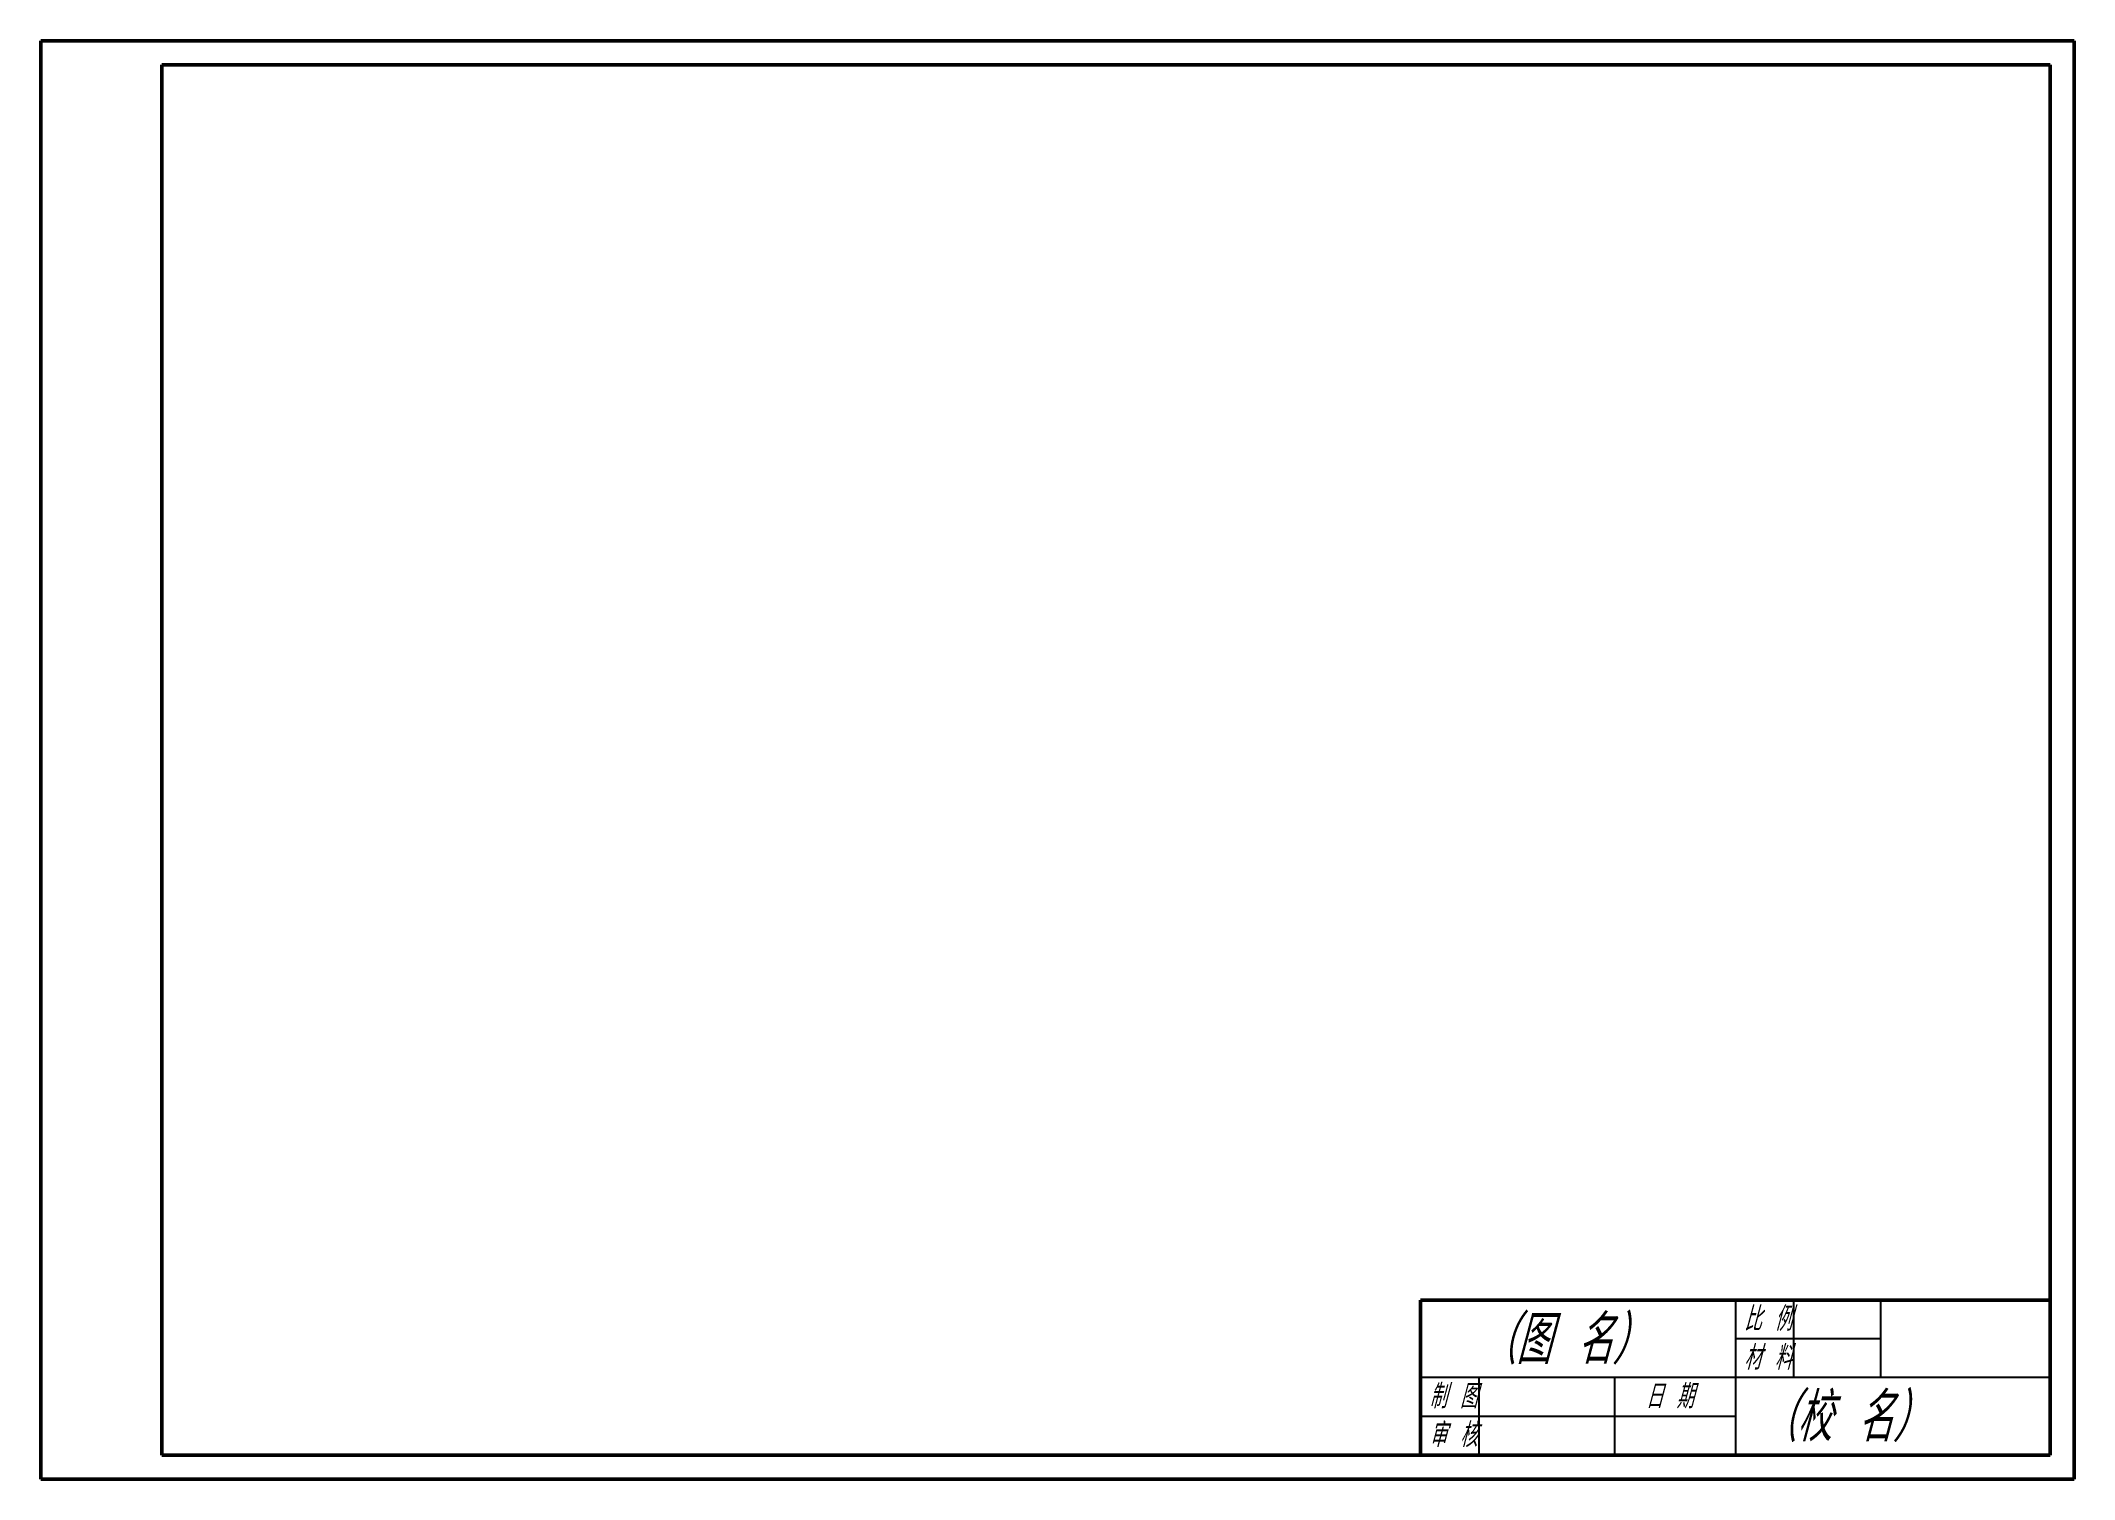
# Model space of a CAD drawing. Header units: millimetres. Extents: x 0 to 420, y 0 to 297.
import ezdxf

# ---------------------------------------------------------------- set-up
doc = ezdxf.new("R2010")
doc.units = ezdxf.units.MM
doc.layers.add('粗实线', color=7, linetype='Continuous', lineweight=50)
doc.layers.add('细实线', color=6, linetype='Continuous')
doc.styles.add('样式 1', font='gbeitc.shx', dxfattribs={"bigfont": 'gbcbig.shx'})

msp = doc.modelspace()

# ---------------------------------------------------------------- linework, layer by layer
at = {"layer": '粗实线'}
for p, q in [((420, 297), (0, 297)), ((0, 297), (0, 0)), ((420, 0), (420, 297)), ((415, 292), (25, 292)), ((25, 292), (25, 5)), ((415, 5), (415, 292)), ((415, 37), (285, 37)), ((285, 37), (285, 5)), ((25, 5), (415, 5)), ((0, 0), (420, 0))]:
    msp.add_line(p, q, dxfattribs=at)
at = {"layer": '细实线'}
for p, q in [((415, 5), (415, 45)), ((350, 37), (350, 5)), ((362, 37), (362, 21)), ((380, 37), (380, 21)), ((380, 29), (350, 29)), ((415, 21), (285, 21)), ((297, 21), (297, 5)), ((325, 21), (325, 5)), ((350, 13), (285, 13))]:
    msp.add_line(p, q, dxfattribs=at)

# ---------------------------------------------------------------- texts
at = {"layer": '细实线', "style": '样式 1'}
for s, height, p in [('（图 名）', 10, (297.42, 23.84)), ('比 例', 5, (351.74, 30.65)), ('材 料', 5, (351.74, 22.65)), ('制 图', 5, (286.74, 14.65)), ('日 期', 5, (331.42, 14.65)), ('（校 名）', 10, (355.36, 7.84)), ('审 核', 5, (286.74, 6.65))]:
    msp.add_text(s, height=height, dxfattribs=at).set_placement(p)

doc.saveas('drawing.dxf')
